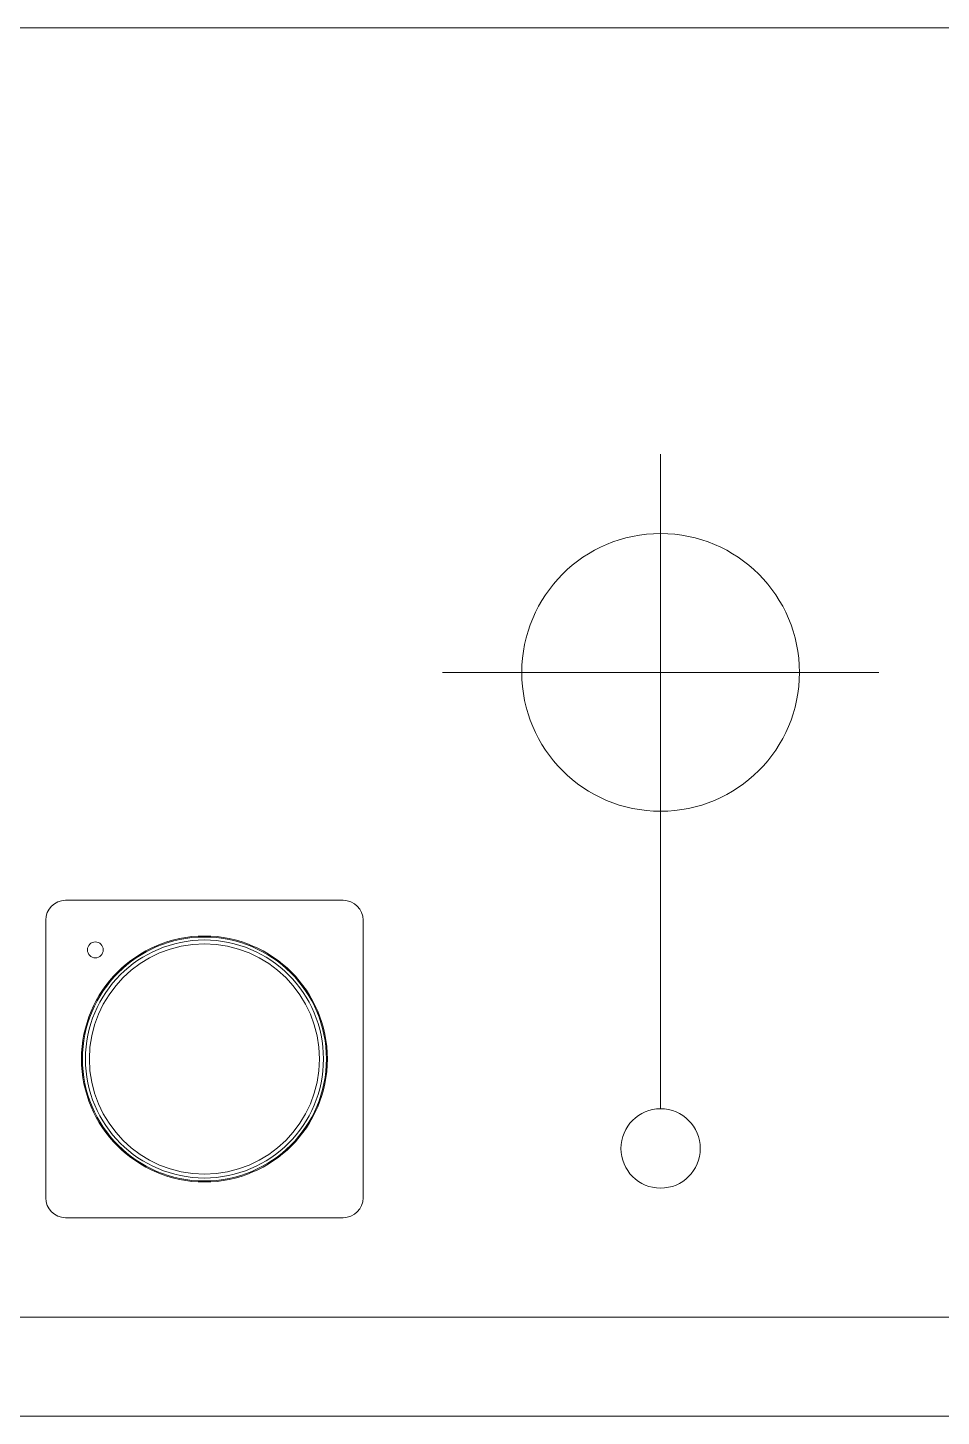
# Model space of a CAD drawing. Units: millimetres at full size. Extents: x -12803 to 120774, y -9413 to 101127.
# Drawn here: x 87686 to 88147, y 16146 to 16846 of the extents above; entities that cross this region are included whole.
import ezdxf

# ---------------------------------------------------------------- set-up
doc = ezdxf.new("R2010")
doc.units = ezdxf.units.MM
doc.header["$LTSCALE"] = 30
doc.layers.add('0-0_NoName', color=7, linetype='Continuous')
for name, color, linetype, lineweight in [('0-6_AIHO30-厨房機器LL', 7, 'Continuous', 15), ('3-3_AIHO30-厨房機器', 7, 'Continuous', 15), ('3-5_AIHO57-排水立上げ', 7, 'Continuous', 15), ('3-6_AIHO56-排水接続', 7, 'Continuous', 15)]:
    doc.layers.add(name, color=color, linetype=linetype, lineweight=lineweight)

# ---------------------------------------------------------------- blocks, each defined once
blk = doc.blocks.new('グループ部品-732')
at = {"layer": '0-6_AIHO30-厨房機器LL'}
blk.add_line((87305.36, 16846.41), (88705.36, 16846.41), dxfattribs=at)
blk.add_lwpolyline([(87305.36, 16846.41), (87305.36, 16196.41), (88705.36, 16196.41), (88705.36, 16846.41)], dxfattribs=at)
at = {"layer": '3-3_AIHO30-厨房機器'}
for p, q in [((87705.36, 16406.51), (87845.36, 16406.51)), ((87695.36, 16396.51), (87695.36, 16256.51)), ((87855.36, 16256.51), (87855.36, 16396.51)), ((87705.36, 16246.51), (87845.36, 16246.51)), ((87255.36, 16146.41), (88755.36, 16146.41))]:
    blk.add_line(p, q, dxfattribs=at)
for centre, radius in [((87775.36, 16326.51), 62), ((87775.36, 16326.51), 61.5), ((87775.36, 16326.51), 60), ((87720.36, 16381.51), 4), ((87775.36, 16326.51), 58)]:
    blk.add_circle(centre, radius, dxfattribs=at)
for centre, start, end in [((87705.36, 16396.51), 90, 180), ((87845.36, 16396.51), 0, 90), ((87705.36, 16256.51), 180, 270), ((87845.36, 16256.51), 270, 0)]:
    blk.add_arc(centre, 10, start, end, dxfattribs=at)
at = {"layer": '3-5_AIHO57-排水立上げ'}
blk.add_line((88005.36, 16451.41), (88005.36, 16301.41), dxfattribs=at)
blk.add_circle((88005.36, 16281.41), 20, dxfattribs=at)
at = {"layer": '3-6_AIHO56-排水接続'}
for p, q in [((88005.36, 16631.41), (88005.36, 16411.41)), ((87895.36, 16521.41), (88115.36, 16521.41))]:
    blk.add_line(p, q, dxfattribs=at)
blk.add_circle((88005.36, 16521.41), 70, dxfattribs=at)
blk = doc.blocks.new('グループ部品-763')
at = {"layer": '0-6_AIHO30-厨房機器LL'}
blk.add_line((87305.36, 16846.41), (88705.36, 16846.41), dxfattribs=at)
blk.add_lwpolyline([(87305.36, 16846.41), (87305.36, 16196.41), (88705.36, 16196.41), (88705.36, 16846.41)], dxfattribs=at)
at = {"layer": '3-3_AIHO30-厨房機器'}
for p, q in [((87705.36, 16406.51), (87845.36, 16406.51)), ((87695.36, 16396.51), (87695.36, 16256.51)), ((87855.36, 16256.51), (87855.36, 16396.51)), ((87705.36, 16246.51), (87845.36, 16246.51)), ((87255.36, 16146.41), (88755.36, 16146.41))]:
    blk.add_line(p, q, dxfattribs=at)
for centre, radius in [((87775.36, 16326.51), 62), ((87775.36, 16326.51), 61.5), ((87775.36, 16326.51), 60), ((87720.36, 16381.51), 4), ((87775.36, 16326.51), 58)]:
    blk.add_circle(centre, radius, dxfattribs=at)
for centre, start, end in [((87705.36, 16396.51), 90, 180), ((87845.36, 16396.51), 0, 90), ((87705.36, 16256.51), 180, 270), ((87845.36, 16256.51), 270, 0)]:
    blk.add_arc(centre, 10, start, end, dxfattribs=at)
at = {"layer": '3-5_AIHO57-排水立上げ'}
blk.add_line((88005.36, 16451.41), (88005.36, 16301.41), dxfattribs=at)
blk.add_circle((88005.36, 16281.41), 20, dxfattribs=at)
at = {"layer": '3-6_AIHO56-排水接続'}
for p, q in [((88005.36, 16631.41), (88005.36, 16411.41)), ((87895.36, 16521.41), (88115.36, 16521.41))]:
    blk.add_line(p, q, dxfattribs=at)
blk.add_circle((88005.36, 16521.41), 70, dxfattribs=at)

msp = doc.modelspace()

# ---------------------------------------------------------------- block references
at = {"layer": '0-0_NoName'}
for name in ['グループ部品-732', 'グループ部品-763']:
    msp.add_blockref(name, (0, 0), dxfattribs=at)

doc.saveas('drawing.dxf')
